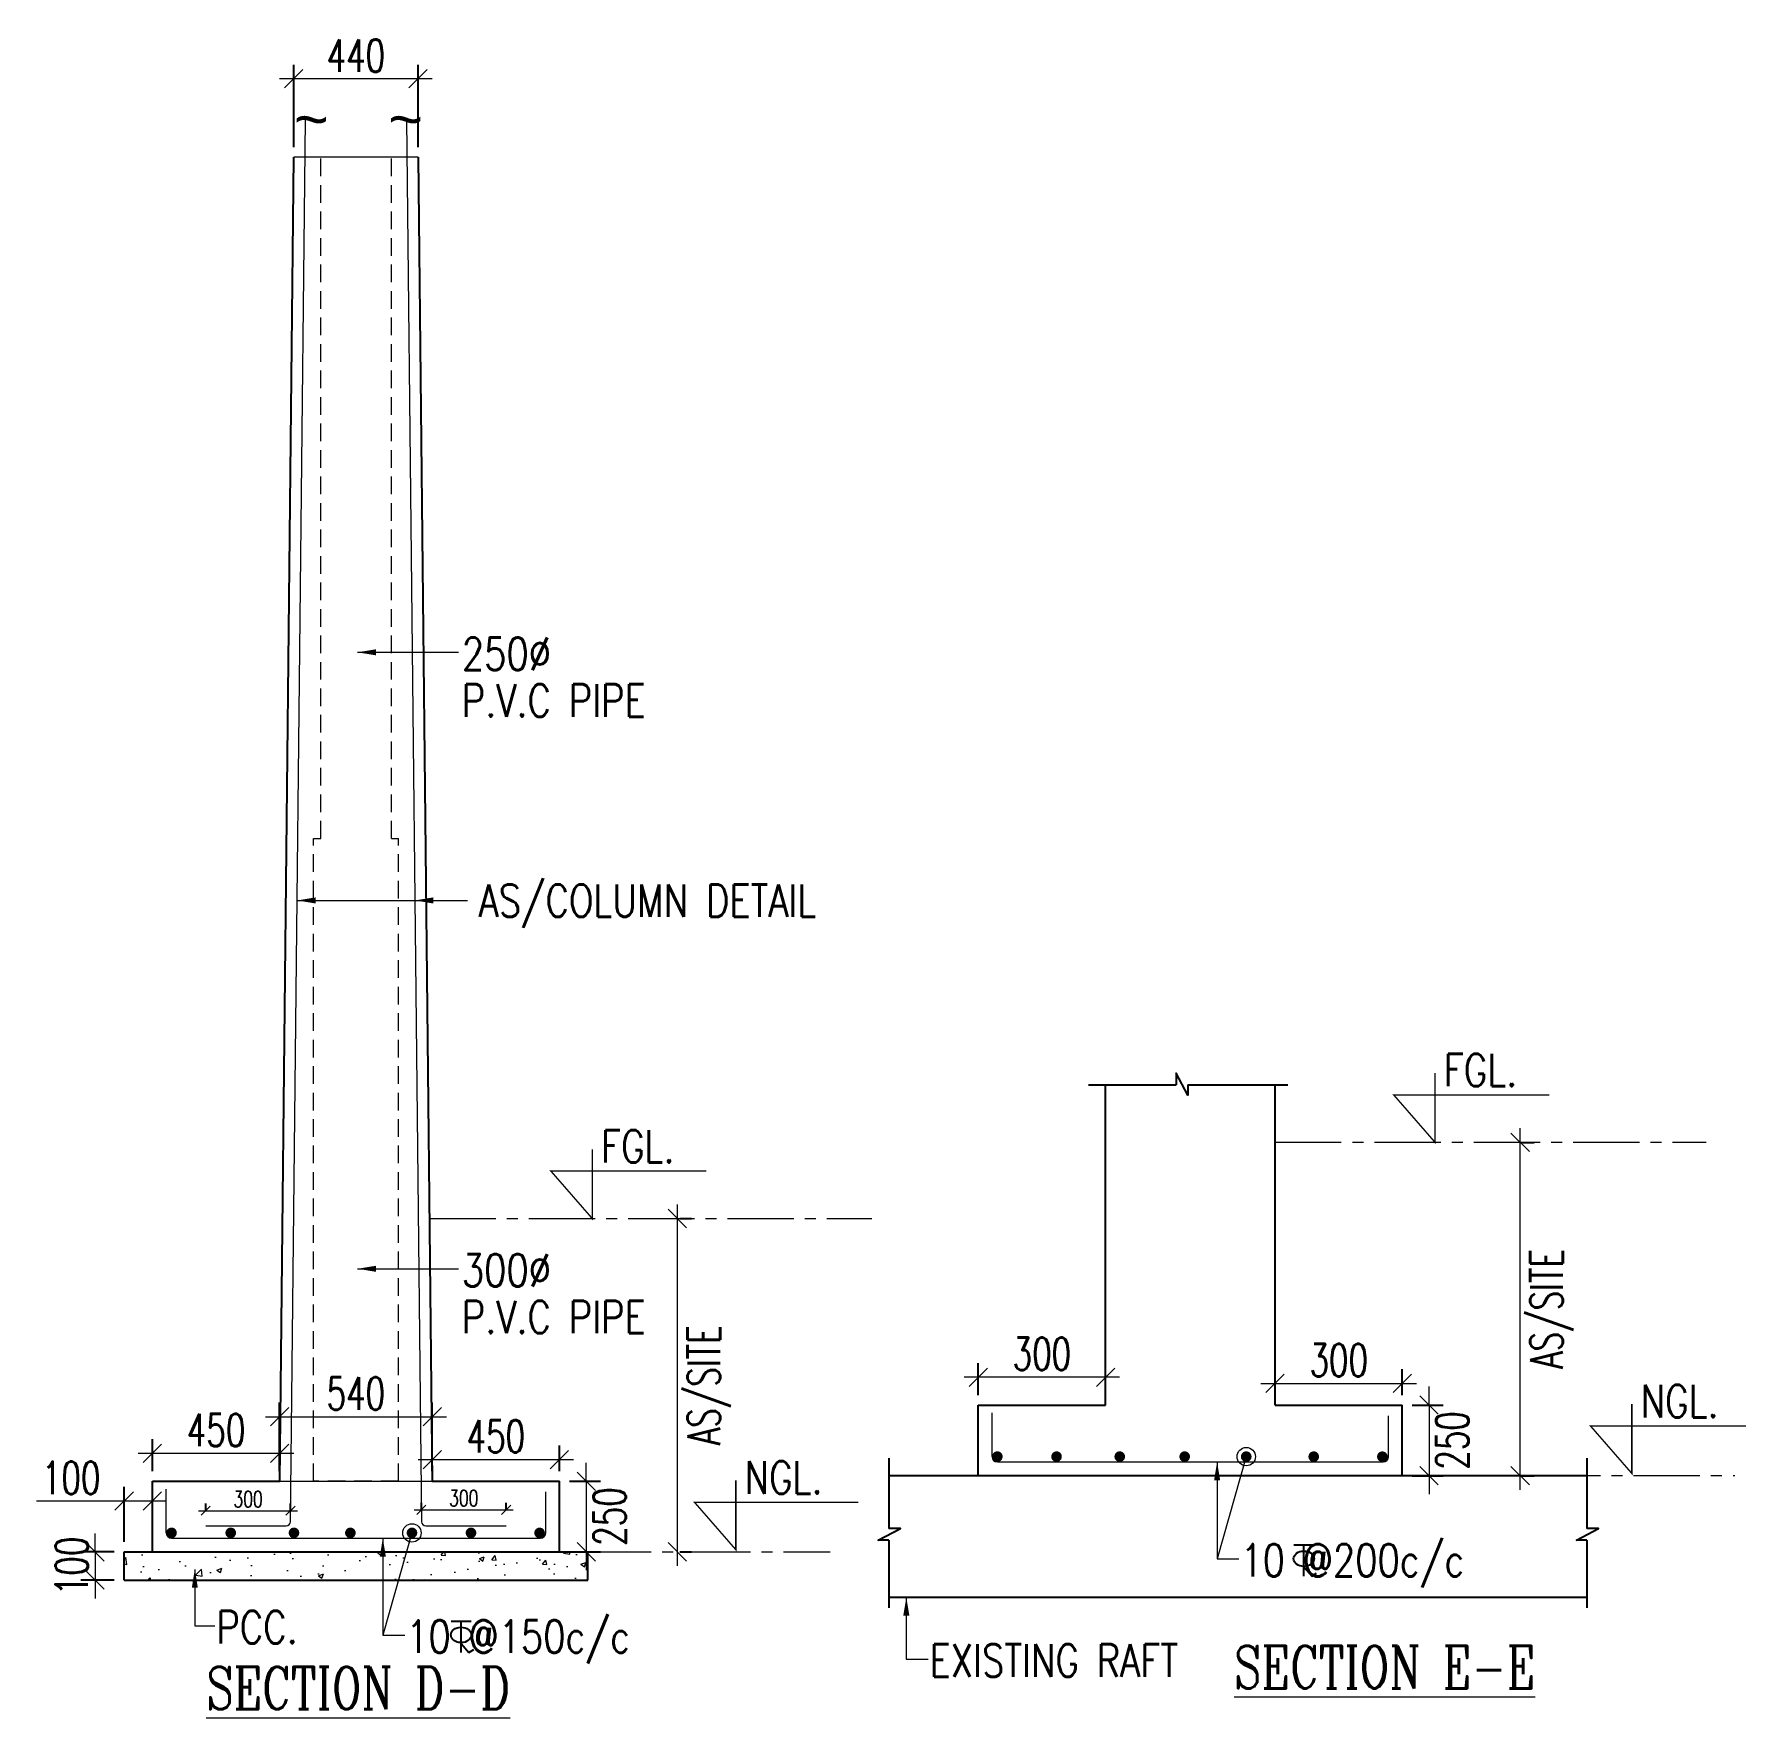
# Model space of a CAD drawing. Header units: millimetres. Extents: x 5013594 to 5375074, y 0 to 4404937.
# Drawn here: x 5346109 to 5358226, y 3785233 to 3797147 of the extents above; entities that cross this region are included whole.
import ezdxf

# ---------------------------------------------------------------- set-up
doc = ezdxf.new("R2010")
doc.units = ezdxf.units.MM
doc.header["$LTSCALE"] = 500
doc.header["$MEASUREMENT"] = 0
doc.header["$PDMODE"] = 34
for name, pattern in [('CENTER', [2, 1.25, -0.25, 0.25, -0.25]), ('CENTER2', [1.125, 0.75, -0.125, 0.125, -0.125]), ('CONTINUA', [0]), ('HIDDEN', [0.375, 0.25, -0.125])]:
    doc.linetypes.add(name, pattern=pattern)
for name, color, linetype in [('BEAM', 3, 'HIDDEN'), ('dim', 3, 'Continuous'), ('TEXT', 7, 'Continuous')]:
    doc.layers.add(name, color=color, linetype=linetype)
for name, color, linetype, lineweight in [('DIM1', 3, 'Continuous', 18), ('grid', 250, 'CENTER', 5), ('STC DIM', 47, 'Continuous', 9), ('STC HATCH', 47, 'Continuous', 9), ('STC REINF.', 4, 'Continuous', 20), ('STEEL.', 6, 'Continuous', 30), ('TAXT', 3, 'Continuous', 15), ('TEXT2', 3, 'Continuous', 15)]:
    doc.layers.add(name, color=color, linetype=linetype, lineweight=lineweight)
doc.styles.add('2MM', font='romans.shx', dxfattribs={"width": 0.7})
doc.styles.add('ARIAL', font='arial.ttf', dxfattribs={"height": 125})
doc.styles.add('BHTESHT$0$HSCC2', font='romanc.shx')
doc.styles.add('haider', font='romans.shx')
doc.dimstyles.new('SHUIB MOD.', dxfattribs={"dimtxt": 230, "dimasz": 130, "dimexe": 100, "dimexo": 70, "dimgap": 50, "dimtad": 2, "dimdec": 0, "dimzin": 4, "dimdsep": 46, "dimtxsty": '2MM', "dimblk": 'OBLIQUE', "dimcen": 0.09, "dimdle": 100, "dimclrd": 1, "dimclre": 1, "dimclrt": 3, "dimadec": 0, "dimazin": 0, "dimtfac": 1, "dimtdec": 0, "dimtix": 1, "dimtmove": 2, "dimatfit": 3, "dimfxl": 0, "dimtolj": 1, "dimlwd": -1, "dimarcsym": 0})

# ---------------------------------------------------------------- blocks, each defined once
blk = doc.blocks.new('_Oblique')
at = {"color": 0, "linetype": 'ByBlock', "lineweight": -2}
blk.add_line((-0.5, -0.5), (0.5, 0.5), dxfattribs=at)
blk = doc.blocks.new('*D76')
at = {"layer": 'Defpoints', "color": 0, "ltscale": 100, "transparency": 16777216}
for p in [(5349825, 3786907), (5349825, 3786407), (5350015, 3786407)]:
    blk.add_point(p, dxfattribs=at)
at = {"layer": 'DIM1', "color": 1, "ltscale": 100, "transparency": 16777216}
for p, q in [((5350015, 3786907), (5350015, 3787037)), ((5350015, 3786907), (5350015, 3786407)), ((5350015, 3786407), (5350015, 3786277))]:
    blk.add_line(p, q, dxfattribs=at)
at = {"layer": 'DIM1', "color": 1, "lineweight": -2, "ltscale": 100, "transparency": 16777216}
for p, q in [((5349895, 3786907), (5350115, 3786907)), ((5349895, 3786407), (5350115, 3786407))]:
    blk.add_line(p, q, dxfattribs=at)
at = {"layer": 'DIM1', "color": 1, "ltscale": 100, "transparency": 16777216, "xscale": 130, "yscale": 130, "zscale": 130}
for p, rotation in [((5350015, 3786907), 270), ((5350015, 3786407), 90)]:
    blk.add_blockref('_Oblique', p, dxfattribs=dict(at, rotation=rotation))
at = {"layer": 'DIM1', "color": 3, "lineweight": 0, "ltscale": 100, "transparency": 16777216, "insert": (5350180, 3786657), "char_height": 230, "attachment_point": 5, "rotation": 90, "style": '2MM'}
blk.add_mtext('\\A1;250', dxfattribs=at)
blk = doc.blocks.new('*D77')
at = {"layer": 'Defpoints', "color": 0, "ltscale": 100, "transparency": 16777216}
for p in [(5349825, 3787060), (5348925, 3786907), (5349825, 3786907)]:
    blk.add_point(p, dxfattribs=at)
at = {"layer": 'DIM1', "color": 1, "lineweight": -2, "ltscale": 100, "transparency": 16777216}
for p, q in [((5348925, 3786977), (5348925, 3787160)), ((5349825, 3786977), (5349825, 3787160))]:
    blk.add_line(p, q, dxfattribs=at)
at = {"layer": 'DIM1', "color": 1, "ltscale": 100, "transparency": 16777216}
blk.add_line((5348825, 3787060), (5349925, 3787060), dxfattribs=at)
at = {"layer": 'DIM1', "color": 1, "ltscale": 100, "transparency": 16777216, "xscale": 130, "yscale": 130, "zscale": 130, "rotation": 180}
blk.add_blockref('_Oblique', (5348925, 3787060), dxfattribs=at)
at = {"layer": 'DIM1', "color": 1, "ltscale": 100, "transparency": 16777216, "xscale": 130, "yscale": 130, "zscale": 130}
blk.add_blockref('_Oblique', (5349825, 3787060), dxfattribs=at)
at = {"layer": 'DIM1', "color": 3, "lineweight": 0, "ltscale": 100, "transparency": 16777216, "insert": (5349375, 3787225), "char_height": 230, "attachment_point": 5, "style": '2MM'}
blk.add_mtext('\\A1;450', dxfattribs=at)
blk = doc.blocks.new('*D78')
at = {"layer": 'Defpoints', "color": 0, "ltscale": 100, "transparency": 16777216}
for p in [(5346945, 3787104), (5346945, 3786907), (5347845, 3786907)]:
    blk.add_point(p, dxfattribs=at)
at = {"layer": 'DIM1', "color": 1, "ltscale": 100, "transparency": 16777216}
blk.add_line((5347945, 3787104), (5346845, 3787104), dxfattribs=at)
at = {"layer": 'DIM1', "color": 1, "lineweight": -2, "ltscale": 100, "transparency": 16777216}
for p, q in [((5346945, 3786977), (5346945, 3787204)), ((5347845, 3786977), (5347845, 3787204))]:
    blk.add_line(p, q, dxfattribs=at)
at = {"layer": 'DIM1', "color": 1, "ltscale": 100, "transparency": 16777216, "xscale": 130, "yscale": 130, "zscale": 130, "rotation": 180}
blk.add_blockref('_Oblique', (5346945, 3787104), dxfattribs=at)
at = {"layer": 'DIM1', "color": 1, "ltscale": 100, "transparency": 16777216, "xscale": 130, "yscale": 130, "zscale": 130}
blk.add_blockref('_Oblique', (5347845, 3787104), dxfattribs=at)
at = {"layer": 'DIM1', "color": 3, "lineweight": 0, "ltscale": 100, "transparency": 16777216, "insert": (5347395, 3787269), "char_height": 230, "attachment_point": 5, "style": '2MM'}
blk.add_mtext('\\A1;450', dxfattribs=at)
blk = doc.blocks.new('*D79')
at = {"layer": 'Defpoints', "color": 0, "ltscale": 100, "transparency": 16777216}
for p in [(5346745, 3786766), (5346745, 3786407), (5346945, 3786407)]:
    blk.add_point(p, dxfattribs=at)
at = {"layer": 'DIM1', "color": 1, "lineweight": -2, "ltscale": 100, "transparency": 16777216}
for p, q in [((5346745, 3786477), (5346745, 3786866)), ((5346945, 3786477), (5346945, 3786866))]:
    blk.add_line(p, q, dxfattribs=at)
at = {"layer": 'DIM1', "color": 1, "ltscale": 100, "transparency": 16777216}
for p, q in [((5346745, 3786766), (5346124, 3786766)), ((5347045, 3786766), (5346745, 3786766))]:
    blk.add_line(p, q, dxfattribs=at)
at = {"layer": 'DIM1', "color": 1, "ltscale": 100, "transparency": 16777216, "xscale": 130, "yscale": 130, "zscale": 130, "rotation": 180}
blk.add_blockref('_Oblique', (5346745, 3786766), dxfattribs=at)
at = {"layer": 'DIM1', "color": 1, "ltscale": 100, "transparency": 16777216, "xscale": 130, "yscale": 130, "zscale": 130}
blk.add_blockref('_Oblique', (5346945, 3786766), dxfattribs=at)
at = {"layer": 'DIM1', "color": 3, "lineweight": 0, "ltscale": 100, "transparency": 16777216, "insert": (5346370, 3786931), "char_height": 230, "attachment_point": 5, "style": '2MM'}
blk.add_mtext('\\A1;100', dxfattribs=at)
blk = doc.blocks.new('*D80')
at = {"layer": 'Defpoints', "color": 0, "ltscale": 100, "transparency": 16777216}
for p in [(5346745, 3786407), (5346539, 3786207), (5346745, 3786207)]:
    blk.add_point(p, dxfattribs=at)
at = {"layer": 'DIM1', "color": 1, "ltscale": 100, "transparency": 16777216}
for p, q in [((5346539, 3786407), (5346539, 3786537)), ((5346539, 3786407), (5346539, 3786207)), ((5346539, 3786207), (5346539, 3786077))]:
    blk.add_line(p, q, dxfattribs=at)
at = {"layer": 'DIM1', "color": 1, "lineweight": -2, "ltscale": 100, "transparency": 16777216}
for p, q in [((5346675, 3786407), (5346439, 3786407)), ((5346675, 3786207), (5346439, 3786207))]:
    blk.add_line(p, q, dxfattribs=at)
at = {"layer": 'DIM1', "color": 1, "ltscale": 100, "transparency": 16777216, "xscale": 130, "yscale": 130, "zscale": 130}
for p, rotation in [((5346539, 3786407), 270), ((5346539, 3786207), 90)]:
    blk.add_blockref('_Oblique', p, dxfattribs=dict(at, rotation=rotation))
at = {"layer": 'DIM1', "color": 3, "lineweight": 0, "ltscale": 100, "transparency": 16777216, "insert": (5346374, 3786307), "char_height": 230, "attachment_point": 5, "rotation": 90, "style": '2MM'}
blk.add_mtext('\\A1;100', dxfattribs=at)
blk = doc.blocks.new('A$C76682FD6')
at = {"layer": 'TEXT', "color": 3, "ltscale": 0.2}
for p, q in [((143, 219, -1), (2, 219, -1)), ((72, 0, -1), (72, 219, -1)), ((72, 63, -1), (128, 0, -1)), ((128, 0, -1), (162, 21))]:
    blk.add_line(p, q, dxfattribs=at)
blk.add_ellipse((72, 124, -1), major_axis=(72.3, 0), ratio=0.753223, dxfattribs=at)
blk = doc.blocks.new('*D81')
at = {"layer": 'Defpoints', "color": 0, "ltscale": 100, "transparency": 16777216}
for p in [(5350607, 3788766), (5350660, 3788766), (5350607, 3786407)]:
    blk.add_point(p, dxfattribs=at)
at = {"layer": 'DIM1', "color": 1, "ltscale": 100, "transparency": 16777216}
blk.add_line((5350660, 3786307), (5350660, 3788866), dxfattribs=at)
at = {"layer": 'DIM1', "color": 1, "lineweight": -2, "ltscale": 100, "transparency": 16777216}
for p, q in [((5350677, 3788766), (5350760, 3788766)), ((5350677, 3786407), (5350760, 3786407))]:
    blk.add_line(p, q, dxfattribs=at)
at = {"layer": 'DIM1', "color": 1, "ltscale": 100, "transparency": 16777216, "xscale": 130, "yscale": 130, "zscale": 130}
for p, rotation in [((5350660, 3788766), 90), ((5350660, 3786407), 270)]:
    blk.add_blockref('_Oblique', p, dxfattribs=dict(at, rotation=rotation))
at = {"layer": 'DIM1', "color": 3, "lineweight": 0, "ltscale": 100, "transparency": 16777216, "insert": (5350885, 3787586), "char_height": 230, "attachment_point": 5, "rotation": 90, "style": '2MM'}
blk.add_mtext('\\A1;AS/SITE', dxfattribs=at)
blk = doc.blocks.new('*D89')
at = {"layer": 'Defpoints', "color": 0, "ltscale": 100, "transparency": 16777216}
for p in [(5355789, 3787446), (5355789, 3786946), (5355978, 3786946)]:
    blk.add_point(p, dxfattribs=at)
at = {"layer": 'DIM1', "color": 1, "ltscale": 100, "transparency": 16777216}
for p, q in [((5355978, 3787446), (5355978, 3787576)), ((5355978, 3787446), (5355978, 3786946)), ((5355978, 3786946), (5355978, 3786816))]:
    blk.add_line(p, q, dxfattribs=at)
at = {"layer": 'DIM1', "color": 1, "lineweight": -2, "ltscale": 100, "transparency": 16777216}
for p, q in [((5355859, 3787446), (5356078, 3787446)), ((5355859, 3786946), (5356078, 3786946))]:
    blk.add_line(p, q, dxfattribs=at)
at = {"layer": 'DIM1', "color": 1, "ltscale": 100, "transparency": 16777216, "xscale": 130, "yscale": 130, "zscale": 130}
for p, rotation in [((5355978, 3787446), 270), ((5355978, 3786946), 90)]:
    blk.add_blockref('_Oblique', p, dxfattribs=dict(at, rotation=rotation))
at = {"layer": 'DIM1', "color": 3, "lineweight": 0, "ltscale": 100, "transparency": 16777216, "insert": (5356143, 3787196), "char_height": 230, "attachment_point": 5, "rotation": 90, "style": '2MM'}
blk.add_mtext('\\A1;250', dxfattribs=at)
blk = doc.blocks.new('*D90')
at = {"layer": 'Defpoints', "color": 0, "ltscale": 100, "transparency": 16777216}
for p in [(5355789, 3787599), (5354889, 3787446), (5355789, 3787446)]:
    blk.add_point(p, dxfattribs=at)
at = {"layer": 'DIM1', "color": 1, "ltscale": 100, "transparency": 16777216}
blk.add_line((5354789, 3787599), (5355889, 3787599), dxfattribs=at)
at = {"layer": 'DIM1', "color": 1, "lineweight": -2, "ltscale": 100, "transparency": 16777216}
for p, q in [((5354889, 3787516), (5354889, 3787699)), ((5355789, 3787516), (5355789, 3787699))]:
    blk.add_line(p, q, dxfattribs=at)
at = {"layer": 'DIM1', "color": 1, "ltscale": 100, "transparency": 16777216, "xscale": 130, "yscale": 130, "zscale": 130, "rotation": 180}
blk.add_blockref('_Oblique', (5354889, 3787599), dxfattribs=at)
at = {"layer": 'DIM1', "color": 1, "ltscale": 100, "transparency": 16777216, "xscale": 130, "yscale": 130, "zscale": 130}
blk.add_blockref('_Oblique', (5355789, 3787599), dxfattribs=at)
at = {"layer": 'DIM1', "color": 3, "lineweight": 0, "ltscale": 100, "transparency": 16777216, "insert": (5355339, 3787764), "char_height": 230, "attachment_point": 5, "style": '2MM'}
blk.add_mtext('\\A1;300', dxfattribs=at)
blk = doc.blocks.new('*D91')
at = {"layer": 'Defpoints', "color": 0, "ltscale": 100, "transparency": 16777216}
for p in [(5352789, 3787643), (5352789, 3787446), (5353689, 3787446)]:
    blk.add_point(p, dxfattribs=at)
at = {"layer": 'DIM1', "color": 1, "lineweight": -2, "ltscale": 100, "transparency": 16777216}
for p, q in [((5352789, 3787516), (5352789, 3787743)), ((5353689, 3787516), (5353689, 3787743))]:
    blk.add_line(p, q, dxfattribs=at)
at = {"layer": 'DIM1', "color": 1, "ltscale": 100, "transparency": 16777216}
blk.add_line((5353789, 3787643), (5352689, 3787643), dxfattribs=at)
at = {"layer": 'DIM1', "color": 1, "ltscale": 100, "transparency": 16777216, "xscale": 130, "yscale": 130, "zscale": 130, "rotation": 180}
blk.add_blockref('_Oblique', (5352789, 3787643), dxfattribs=at)
at = {"layer": 'DIM1', "color": 1, "ltscale": 100, "transparency": 16777216, "xscale": 130, "yscale": 130, "zscale": 130}
blk.add_blockref('_Oblique', (5353689, 3787643), dxfattribs=at)
at = {"layer": 'DIM1', "color": 3, "lineweight": 0, "ltscale": 100, "transparency": 16777216, "insert": (5353239, 3787808), "char_height": 230, "attachment_point": 5, "style": '2MM'}
blk.add_mtext('\\A1;300', dxfattribs=at)
blk = doc.blocks.new('*D88')
at = {"layer": 'Defpoints', "color": 0, "ltscale": 100, "transparency": 16777216}
for p in [(5356570, 3789305), (5356623, 3789305), (5356570, 3786946)]:
    blk.add_point(p, dxfattribs=at)
at = {"layer": 'DIM1', "color": 1, "ltscale": 100, "transparency": 16777216}
blk.add_line((5356623, 3786846), (5356623, 3789405), dxfattribs=at)
at = {"layer": 'DIM1', "color": 1, "lineweight": -2, "ltscale": 100, "transparency": 16777216}
for p, q in [((5356640, 3789305), (5356723, 3789305)), ((5356640, 3786946), (5356723, 3786946))]:
    blk.add_line(p, q, dxfattribs=at)
at = {"layer": 'DIM1', "color": 1, "ltscale": 100, "transparency": 16777216, "xscale": 130, "yscale": 130, "zscale": 130}
for p, rotation in [((5356623, 3789305), 90), ((5356623, 3786946), 270)]:
    blk.add_blockref('_Oblique', p, dxfattribs=dict(at, rotation=rotation))
at = {"layer": 'DIM1', "color": 3, "lineweight": 0, "ltscale": 100, "transparency": 16777216, "insert": (5356848, 3788126), "char_height": 230, "attachment_point": 5, "rotation": 90, "style": '2MM'}
blk.add_mtext('\\A1;AS/SITE', dxfattribs=at)
blk = doc.blocks.new('*D189')
at = {"layer": 'Defpoints', "color": 0, "transparency": 16777216}
for p in [(5348848, 3786675), (5349448, 3786704), (5349448, 3786675)]:
    blk.add_point(p, dxfattribs=at)
at = {"layer": 'STC DIM', "color": 1, "linetype": 'Continuous', "lineweight": -2, "transparency": 16777216}
for p, q in [((5348848, 3786710), (5348848, 3786754)), ((5349448, 3786710), (5349448, 3786754))]:
    blk.add_line(p, q, dxfattribs=at)
at = {"layer": 'STC DIM', "color": 1, "linetype": 'Continuous', "transparency": 16777216}
blk.add_line((5348798, 3786704), (5349498, 3786704), dxfattribs=at)
at = {"layer": 'STC DIM', "color": 1, "transparency": 16777216, "xscale": 65, "yscale": 65, "zscale": 65, "rotation": 180}
blk.add_blockref('_Oblique', (5348848, 3786704), dxfattribs=at)
at = {"layer": 'STC DIM', "color": 1, "transparency": 16777216, "xscale": 65, "yscale": 65, "zscale": 65}
blk.add_blockref('_Oblique', (5349448, 3786704), dxfattribs=at)
at = {"layer": 'STC DIM', "color": 3, "transparency": 16777216, "insert": (5349148, 3786787), "char_height": 115, "attachment_point": 5, "style": '2MM'}
blk.add_mtext('\\A1;300', dxfattribs=at)
blk = doc.blocks.new('*D190')
at = {"layer": 'Defpoints', "color": 0, "transparency": 16777216}
for p in [(5347322, 3786668), (5347922, 3786698), (5347922, 3786668)]:
    blk.add_point(p, dxfattribs=at)
at = {"layer": 'STC DIM', "color": 1, "linetype": 'Continuous', "lineweight": -2, "transparency": 16777216}
for p, q in [((5347322, 3786703), (5347322, 3786748)), ((5347922, 3786703), (5347922, 3786748))]:
    blk.add_line(p, q, dxfattribs=at)
at = {"layer": 'STC DIM', "color": 1, "linetype": 'Continuous', "transparency": 16777216}
blk.add_line((5347272, 3786698), (5347972, 3786698), dxfattribs=at)
at = {"layer": 'STC DIM', "color": 1, "transparency": 16777216, "xscale": 65, "yscale": 65, "zscale": 65, "rotation": 180}
blk.add_blockref('_Oblique', (5347322, 3786698), dxfattribs=at)
at = {"layer": 'STC DIM', "color": 1, "transparency": 16777216, "xscale": 65, "yscale": 65, "zscale": 65}
blk.add_blockref('_Oblique', (5347922, 3786698), dxfattribs=at)
at = {"layer": 'STC DIM', "color": 3, "transparency": 16777216, "insert": (5347622, 3786780), "char_height": 115, "attachment_point": 5, "style": '2MM'}
blk.add_mtext('\\A1;300', dxfattribs=at)
blk = doc.blocks.new('*D191')
at = {"layer": 'Defpoints', "color": 0, "ltscale": 100, "transparency": 16777216}
for p in [(5347945, 3796832), (5347945, 3796278), (5348825, 3796278)]:
    blk.add_point(p, dxfattribs=at)
at = {"layer": 'DIM1', "color": 1, "lineweight": -2, "ltscale": 100, "transparency": 16777216}
for p, q in [((5347945, 3796348), (5347945, 3796932)), ((5348825, 3796348), (5348825, 3796932))]:
    blk.add_line(p, q, dxfattribs=at)
at = {"layer": 'DIM1', "color": 1, "ltscale": 100, "transparency": 16777216}
blk.add_line((5348925, 3796832), (5347845, 3796832), dxfattribs=at)
at = {"layer": 'DIM1', "color": 1, "ltscale": 100, "transparency": 16777216, "xscale": 130, "yscale": 130, "zscale": 130, "rotation": 180}
blk.add_blockref('_Oblique', (5347945, 3796832), dxfattribs=at)
at = {"layer": 'DIM1', "color": 1, "ltscale": 100, "transparency": 16777216, "xscale": 130, "yscale": 130, "zscale": 130}
blk.add_blockref('_Oblique', (5348825, 3796832), dxfattribs=at)
at = {"layer": 'DIM1', "color": 3, "lineweight": 0, "ltscale": 100, "transparency": 16777216, "insert": (5348385, 3796996), "char_height": 230, "attachment_point": 5, "style": '2MM'}
blk.add_mtext('\\A1;440', dxfattribs=at)
blk = doc.blocks.new('*D194')
at = {"layer": 'Defpoints', "color": 0, "ltscale": 100, "transparency": 16777216}
for p in [(5348925, 3787363), (5347845, 3786907), (5348925, 3786907)]:
    blk.add_point(p, dxfattribs=at)
at = {"layer": 'DIM1', "color": 1, "lineweight": -2, "ltscale": 100, "transparency": 16777216}
for p, q in [((5347845, 3786977), (5347845, 3787463)), ((5348925, 3786977), (5348925, 3787463))]:
    blk.add_line(p, q, dxfattribs=at)
at = {"layer": 'DIM1', "color": 1, "ltscale": 100, "transparency": 16777216}
blk.add_line((5347745, 3787363), (5349025, 3787363), dxfattribs=at)
at = {"layer": 'DIM1', "color": 1, "ltscale": 100, "transparency": 16777216, "xscale": 130, "yscale": 130, "zscale": 130, "rotation": 180}
blk.add_blockref('_Oblique', (5347845, 3787363), dxfattribs=at)
at = {"layer": 'DIM1', "color": 1, "ltscale": 100, "transparency": 16777216, "xscale": 130, "yscale": 130, "zscale": 130}
blk.add_blockref('_Oblique', (5348925, 3787363), dxfattribs=at)
at = {"layer": 'DIM1', "color": 3, "lineweight": 0, "ltscale": 100, "transparency": 16777216, "insert": (5348385, 3787528), "char_height": 230, "attachment_point": 5, "style": '2MM'}
blk.add_mtext('\\A1;540', dxfattribs=at)

msp = doc.modelspace()

# ---------------------------------------------------------------- hatches: boundary and pattern name
at = {"layer": 'STC HATCH', "ltscale": 750}
h = msp.add_hatch(dxfattribs=at)
h.set_pattern_fill('AR-CONC', color=256, scale=50, style=0)
h.set_pattern_definition([(50, (-2634, -2565.9), (358.630091, -31.376067), [37.5, -412.5]), (355, (-2634, -2565.9), (-69.375667, 376.096067), [30, -330]), (100.4514445, (-2604.1, -2568.5), (289.254423, 344.719995), [31.870096, -350.571056]), (46.1842, (-2634, -2465.9), (533.620665, -82.75964), [56.25, -618.75]), (96.6356355, (-2589.53, -2472.8), (467.330973, 487.0593), [47.80517, -525.85688]), (351.184164, (-2634, -2465.9), (467.330973, 487.0593), [45, -495]), (21, (-2584, -2490.9), (298.453526, -201.309445), [37.5, -412.5]), (326, (-2584, -2490.9), (121.657666, 362.575023), [30, -330]), (71.451445, (-2559.13, -2507.68), (420.111188, 161.265576), [31.870095, -350.571056]), (37.5, (-2634, -2565.9), (6.0799277, 166.446927), [0, -326, 0, -335, 0, -331.25]), (7.5, (-2634, -2565.9), (131.5347687, 197.205856), [0, -191, 0, -318.5, 0, -126.25]), (327.5, (-2745.5, -2565.9), (266.911218, -11.277436), [0, -125, 0, -390, 0, -517.5]), (317.5, (-2795.5, -2565.9), (291.593085, 50.052491), [0, -162.5, 0, -259, 0, -367.5])])
h.paths.add_polyline_path([(5350025.5, 3786206.6), (5350025.5, 3786406.6), (5346745.5, 3786406.6), (5346745.5, 3786206.6)])

# ---------------------------------------------------------------- linework, layer by layer
at = {"layer": 'BEAM', "color": 1, "linetype": 'Continuous'}
for p, q in [((5347845.5, 3786906.6), (5347945.5, 3796277.5)), ((5348825.5, 3796277.5), (5348925.5, 3786906.6)), ((5353688.8, 3787446.1), (5353688.8, 3789712.9)), ((5354888.8, 3787446.1), (5354888.8, 3789712.9)), ((5352788.8, 3787446.1), (5353688.8, 3787446.1)), ((5352788.8, 3786946.1), (5352788.8, 3787446.1)), ((5354888.8, 3787446.1), (5355788.8, 3787446.1)), ((5355788.8, 3786946.1), (5355788.8, 3787446.1)), ((5346945.5, 3786906.6), (5347845.5, 3786906.6)), ((5346945.5, 3786406.6), (5346945.5, 3786906.6)), ((5348925.5, 3786906.6), (5349825.5, 3786906.6)), ((5349825.5, 3786406.6), (5349825.5, 3786906.6)), ((5352155.8, 3786946.1), (5357095.9, 3786946.1)), ((5346745.5, 3786406.6), (5350025.5, 3786406.6)), ((5346745.5, 3786206.6), (5346745.5, 3786406.6)), ((5350025.5, 3786206.6), (5350025.5, 3786406.6)), ((5346745.5, 3786206.6), (5350025.5, 3786206.6)), ((5352155.8, 3786085.9), (5357095.9, 3786085.9))]:
    msp.add_line(p, q, dxfattribs=at)
for points in [[(5354271.3, 3789712.9), (5354271.3, 3789638), (5354189.5, 3789795.3), (5354189.5, 3789712.9)], [(5353569.4, 3789712.9), (5354189.5, 3789712.9)], [(5354271.3, 3789712.9), (5354978.8, 3789712.9)], [(5352155.8, 3787070.6), (5352155.8, 3786571.2)], [(5357095.9, 3787070.6), (5357095.9, 3786571.2)], [(5352155.8, 3786489.4), (5352080.9, 3786489.4), (5352238.3, 3786571.2), (5352155.8, 3786571.2)], [(5357095.9, 3786489.4), (5357021, 3786489.4), (5357178.3, 3786571.2), (5357095.9, 3786571.2)], [(5352155.8, 3786489.4), (5352155.8, 3786011.1)], [(5357095.9, 3786489.4), (5357095.9, 3786011.1)]]:
    msp.add_lwpolyline(points, dxfattribs=at)
at = {"layer": 'BEAM', "color": 1, "linetype": 'Continuous', "const_width": 10}
for points in [[(5356020.4, 3789796), (5356020.4, 3789305.4), (5355728.3, 3789640.9), (5356828.4, 3789640.9)], [(5350057.1, 3789256.5), (5350057.1, 3788765.9), (5349764.9, 3789101.5), (5350865.1, 3789101.5)], [(5357413.3, 3787452.3), (5357413.3, 3786961.7), (5357121.2, 3787297.2), (5358221.3, 3787297.2)], [(5351073, 3786912.8), (5351073, 3786422.2), (5350780.8, 3786757.8), (5351941, 3786757.8)]]:
    msp.add_lwpolyline(points, dxfattribs=at)
at = {"layer": 'grid', "color": 253, "linetype": 'CENTER2', "lineweight": 20, "ltscale": 1.25}
for p, q in [((5354888.8, 3789305.4), (5357939.5, 3789305.4)), ((5348905.6, 3788765.9), (5352036.2, 3788765.9)), ((5356722.8, 3786946.1), (5358141, 3786946.1)), ((5350005, 3786406.6), (5351739.5, 3786406.6))]:
    msp.add_line(p, q, dxfattribs=at)
at = {"layer": 'STC DIM'}
for p, q in [((5348825.5, 3796277.5), (5347945.5, 3796277.5)), ((5348085.5, 3791454.6), (5348135.5, 3791454.6)), ((5348635.5, 3791454.6), (5348685.5, 3791454.6)), ((5347845.5, 3786906.6), (5348925.5, 3786906.6))]:
    msp.add_line(p, q, dxfattribs=at)
at = {"layer": 'STC DIM', "linetype": 'HIDDEN'}
for p, q in [((5348135.5, 3791454.6), (5348135.5, 3796277.5)), ((5348635.5, 3791454.6), (5348635.5, 3796277.5)), ((5348085.5, 3786906.6), (5348085.5, 3791454.6)), ((5348685.5, 3786906.6), (5348685.5, 3791454.6)), ((5348685.5, 3786906.6), (5348085.5, 3786906.6))]:
    msp.add_line(p, q, dxfattribs=at)
at = {"layer": 'STC REINF.', "linetype": 'CONTINUA'}
for p, q in [((5347922.4, 3786620.4), (5348028.3, 3796541.2)), ((5348742.7, 3796541.2), (5348848.5, 3786620.4)), ((5352885.9, 3787080.9), (5352885.9, 3787391.1)), ((5355691.7, 3787080.9), (5355691.7, 3787370.2)), ((5352923.6, 3787043.2), (5355654, 3787043.2)), ((5347042.6, 3786541.4), (5347042.6, 3786851.7)), ((5349728.3, 3786541.4), (5349728.3, 3786830.8)), ((5347080.3, 3786503.8), (5349690.7, 3786503.8)), ((5347322.4, 3786590.8), (5347892.4, 3786590.8)), ((5348878.5, 3786590.8), (5349447.9, 3786590.8))]:
    msp.add_line(p, q, dxfattribs=at)
for centre, radius, start, end in [((5352923.6, 3787080.9), 37.7, 180, 270), ((5355654, 3787080.9), 37.7, 270, 0), ((5347892.4, 3786620.8), 30, 270, 359.3886), ((5348878.5, 3786620.8), 30, 180.6114, 270), ((5347080.3, 3786541.4), 37.7, 180, 270), ((5349690.7, 3786541.4), 37.7, 270, 0)]:
    msp.add_arc(centre, radius, start, end, dxfattribs=at)
at = {"layer": 'STEEL.', "color": 6, "linetype": 'ByBlock', "lineweight": 0, "ltscale": 35, "const_width": 37.5}
for points in [[(5352904.8, 3787080.9, 1), (5352942.3, 3787080.9, 1)], [(5353323.6, 3787080.9, 1), (5353361.1, 3787080.9, 1)], [(5353771, 3787080.9, 1), (5353808.5, 3787080.9, 1)], [(5354230.3, 3787080.6, 1), (5354267.8, 3787080.6, 1)], [(5354665.9, 3787080.6, 1), (5354703.4, 3787080.6, 1)], [(5355143.6, 3787080.6, 1), (5355181.1, 3787080.6, 1)], [(5355629, 3787080.5, 1), (5355666.5, 3787080.5, 1)], [(5347061.5, 3786541.4, 1), (5347099, 3786541.4, 1)], [(5347480.3, 3786541.4, 1), (5347517.8, 3786541.4, 1)], [(5347927.7, 3786541.4, 1), (5347965.2, 3786541.4, 1)], [(5348327, 3786541.2, 1), (5348364.5, 3786541.2, 1)], [(5348762.6, 3786541.2, 1), (5348800.1, 3786541.2, 1)], [(5349180.3, 3786541.2, 1), (5349217.8, 3786541.2, 1)], [(5349665.7, 3786541, 1), (5349703.2, 3786541, 1)]]:
    msp.add_lwpolyline(points, format="xyb", close=True, dxfattribs=at)

# ---------------------------------------------------------------- block references
at = {"layer": 'dim', "lineweight": 0}
for p in [(5355020.1, 3786234.4, 0.4), (5349056.7, 3785694.9, 0.4)]:
    msp.add_blockref('A$C76682FD6', p, dxfattribs=at)

# ---------------------------------------------------------------- texts
at = {"layer": 'TAXT', "lineweight": 0, "style": 'BHTESHT$0$HSCC2', "width": 0.75}
for s, p in [('%%USECTION E-E', (5354599, 3785440.9)), ('%%USECTION D-D', (5347325.8, 3785292.7))]:
    msp.add_text(s, height=300, dxfattribs=at).set_placement(p)
at = {"layer": 'TEXT2', "color": 3, "lineweight": 0, "style": 'ARIAL'}
for p in [(5347947.4, 3796398.3), (5348614.9, 3796398.3)]:
    msp.add_text('~', height=300, dxfattribs=at).set_placement(p)
at = {"layer": 'TEXT2', "color": 3, "lineweight": 0, "style": 'haider', "width": 0.8}
for s, p in [('250%%C', (5349134.4, 3792647.8)), ('P.V.C PIPE', (5349134.4, 3792316.9)), ('AS/COLUMN DETAIL', (5349253.5, 3790901)), ('FGL.', (5356082.5, 3789701.5)), ('FGL.', (5350119.2, 3789162.1)), ('300%%C', (5349134.4, 3788284.8)), ('P.V.C PIPE', (5349134.4, 3787953.9)), ('NGL.', (5357475.4, 3787357.8)), ('NGL.', (5351135.1, 3786818.4)), ('10 @200c/c', (5354643.6, 3786232.2)), ('PCC.', (5347398.1, 3785759)), ('10 @150c/c', (5348740.3, 3785692.8)), ('EXISTING RAFT', (5352444.5, 3785523.3))]:
    msp.add_text(s, height=230, dxfattribs=at).set_placement(p)

# ---------------------------------------------------------------- dimensions: what is measured, and where the dimension line sits
at = {"layer": 'DIM1', "lineweight": 0, "ltscale": 100}
dim = msp.add_linear_dim(base=(5347945.5, 3796831.5), p1=(5348825.5, 3796277.5), p2=(5347945.5, 3796277.5), dimstyle='SHUIB MOD.', override={"dimlfac": 0.5, "dimtmove": 0}, dxfattribs=at)
dim.commit()
dim.dimension.update_dxf_attribs({"geometry": '*D191', "text_midpoint": (5348385.5, 3796996.5)})
for base, p1, p2, text, picture, middle in [((5356622.8, 3789305.4), (5356569.9, 3786946.1), (5356569.9, 3789305.4), 'AS/SITE', '*D88', (5356848.1, 3788125.7)), ((5350659.5, 3788765.9), (5350606.5, 3786406.6), (5350606.5, 3788765.9), 'AS/SITE', '*D81', (5350884.8, 3787586.3)), ((5355978, 3786946.1), (5355788.8, 3787446.1), (5355788.8, 3786946.1), '250', '*D89', (5356143, 3787196.1)), ((5350014.6, 3786406.6), (5349825.5, 3786906.6), (5349825.5, 3786406.6), '250', '*D76', (5350179.6, 3786656.6)), ((5346539, 3786206.6), (5346745.5, 3786406.6), (5346745.5, 3786206.6), '100', '*D80', (5346374, 3786306.6))]:
    dim = msp.add_linear_dim(base=base, p1=p1, p2=p2, angle=90, text=text, dimstyle='SHUIB MOD.', override={"dimtmove": 0}, dxfattribs=at)
    dim.commit()
    dim.dimension.update_dxf_attribs({"geometry": picture, "text_midpoint": middle})
for base, p1, p2, text, picture, middle in [((5352788.8, 3787643.1), (5353688.8, 3787446.1), (5352788.8, 3787446.1), '300', '*D91', (5353238.8, 3787808.1)), ((5355788.8, 3787599), (5354888.8, 3787446.1), (5355788.8, 3787446.1), '300', '*D90', (5355338.8, 3787764)), ((5348925.5, 3787363.4), (5347845.5, 3786906.6), (5348925.5, 3786906.6), '540', '*D194', (5348385.5, 3787528.4)), ((5346945.5, 3787103.6), (5347845.5, 3786906.6), (5346945.5, 3786906.6), '450', '*D78', (5347395.5, 3787268.6)), ((5349825.5, 3787059.5), (5348925.5, 3786906.6), (5349825.5, 3786906.6), '450', '*D77', (5349375.5, 3787224.5))]:
    dim = msp.add_linear_dim(base=base, p1=p1, p2=p2, text=text, dimstyle='SHUIB MOD.', override={"dimtmove": 0}, dxfattribs=at)
    dim.commit()
    dim.dimension.update_dxf_attribs({"geometry": picture, "text_midpoint": middle})
dim = msp.add_linear_dim(base=(5346745.5, 3786766.3), p1=(5346945.5, 3786406.6), p2=(5346745.5, 3786406.6), text='100', dimstyle='SHUIB MOD.', override={"dimtmove": 0}, dxfattribs=at)
dim.commit()
dim.dimension.update_dxf_attribs({"geometry": '*D79', "text_midpoint": (5346370, 3786766.3), "dimtype": 160})
at = {"layer": 'STC DIM'}
for base, p1, p2, picture, middle in [((5347922.4, 3786697.7), (5347322.4, 3786668.1), (5347922.4, 3786668.1), '*D190', (5347622.4, 3786780.2)), ((5349447.9, 3786704.5), (5348847.9, 3786674.9), (5349447.9, 3786674.9), '*D189', (5349147.9, 3786787))]:
    dim = msp.add_linear_dim(base=base, p1=p1, p2=p2, text='300', dimstyle='SHUIB MOD.', override={"dimscale": 0.5, "dimarcsym": 1}, dxfattribs=at)
    dim.commit()
    dim.dimension.update_dxf_attribs({"geometry": picture, "text_midpoint": middle})

# ---------------------------------------------------------------- leaders
at = {"layer": 'TAXT', "lineweight": 0}
for points, override in [([(5348396.5, 3792773.2), (5349110.6, 3792773.2)], {"dimtad": 0, "dimfxl": 0.18, "dimarcsym": 1}), ([(5347969.2, 3791017), (5349174.3, 3791017)], {"dimtad": 0, "dimfxl": 0.18, "dimarcsym": 1}), ([(5348801.7, 3791017), (5349174.3, 3791017)], {"dimtad": 0, "dimfxl": 0.18, "dimarcsym": 1}), ([(5348396.5, 3788410.2), (5349110.6, 3788410.2)], {"dimtad": 0, "dimfxl": 0.18, "dimarcsym": 1}), ([(5354684.7, 3787080.6), (5354478.6, 3786356.8)], {"dimtad": 0, "dimldrblk": 'Origin', "dimfxl": 0.18, "dimarcsym": 1}), ([(5354478.6, 3787043.2), (5354478.6, 3786356.8), (5354633.2, 3786356.8)], {"dimtad": 0, "dimfxl": 0.18, "dimarcsym": 1}), ([(5348575.2, 3786503.8), (5348575.2, 3785817.3), (5348729.8, 3785817.3)], {"dimtad": 0, "dimfxl": 0.18, "dimarcsym": 1}), ([(5348781.3, 3786541.2), (5348575.2, 3785817.3)], {"dimtad": 0, "dimldrblk": 'Origin', "dimfxl": 0.18, "dimarcsym": 1}), ([(5347245, 3786283), (5347245, 3785883.5), (5347387.6, 3785883.5)], {"dimtad": 0, "dimfxl": 0.18, "dimarcsym": 1}), ([(5352279.5, 3786085.9), (5352279.5, 3785647.8), (5352434.1, 3785647.8)], {"dimtad": 0, "dimfxl": 0.18, "dimarcsym": 1})]:
    msp.add_leader(points, dimstyle='SHUIB MOD.', override=override, dxfattribs=at)

doc.saveas('drawing.dxf')
